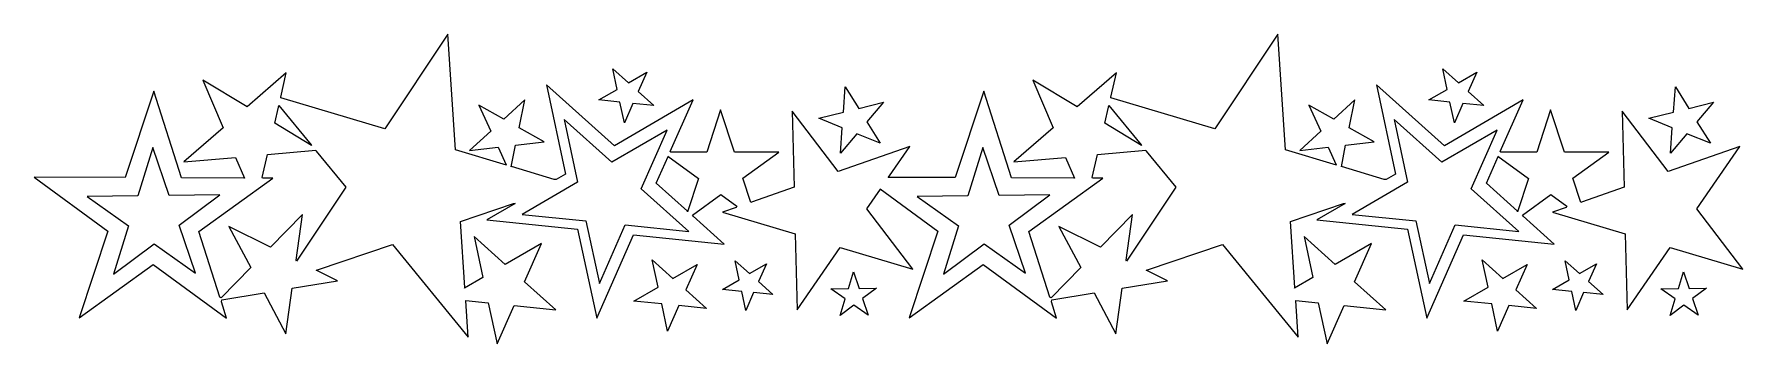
# Model space of a CAD drawing. Header units: centimetres. Extents: x -11.3 to 11.3, y -2 to 2.
import ezdxf

# ---------------------------------------------------------------- set-up
doc = ezdxf.new("R2010")
doc.units = ezdxf.units.CM
doc.header["$MEASUREMENT"] = 0
doc.layers.add('Camada 1', color=7, linetype='Continuous')

msp = doc.modelspace()

# ---------------------------------------------------------------- linework, layer by layer
at = {"layer": 'Camada 1'}
for points, knots in [([(-0.00259, 0.15355), (-0.00259, 0.15355), (0.88046, 0.14982), (0.88046, 0.14982), (0.88046, 0.14982), (0.88046, 0.14982), (1.25633, 1.2906), (1.25633, 1.2906), (1.25633, 1.2906), (1.25633, 1.2906), (1.62273, 0.14689), (1.62273, 0.14689), (1.62273, 0.14689), (1.62273, 0.14689), (2.44103, 0.14345), (2.44103, 0.14345), (2.44103, 0.14345), (2.44103, 0.14345), (2.44987, 0.14361), (2.44987, 0.14361), (2.44987, 0.14361), (2.44987, 0.14361), (2.33366, 0.41663), (2.33366, 0.41663), (2.33366, 0.41663), (2.33366, 0.41663), (1.65294, 0.35657), (1.65294, 0.35657), (1.65294, 0.35657), (1.65294, 0.35657), (2.1684, 0.8053), (2.1684, 0.8053), (2.1684, 0.8053), (2.1684, 0.8053), (1.90077, 1.43414), (1.90077, 1.43414), (1.90077, 1.43414), (1.90077, 1.43414), (2.48688, 1.08272), (2.48688, 1.08272), (2.48688, 1.08272), (2.48688, 1.08272), (3.00226, 1.53145), (3.00226, 1.53145), (3.00226, 1.53145), (3.00226, 1.53145), (2.92868, 1.21144), (2.92868, 1.21144), (2.92868, 1.21144), (2.92868, 1.21144), (2.93143, 1.20191), (2.93143, 1.20191), (2.93143, 1.20191), (2.93143, 1.20191), (4.29869, 0.7936), (4.29869, 0.7936), (4.29869, 0.7936), (4.29869, 0.7936), (5.12974, 2.03979), (5.12974, 2.03979), (5.12974, 2.03979), (5.12974, 2.03979), (5.23237, 0.51471), (5.23237, 0.51471), (5.23237, 0.51471), (5.23237, 0.51471), (5.90486, 0.31392), (5.90486, 0.31392), (5.90486, 0.31392), (5.90486, 0.31392), (5.89782, 0.32006), (5.89782, 0.32006), (5.89782, 0.32006), (5.89782, 0.32006), (5.7926, 0.54908), (5.7926, 0.54908), (5.7926, 0.54908), (5.7926, 0.54908), (5.41808, 0.50529), (5.41808, 0.50529), (5.41808, 0.50529), (5.41808, 0.50529), (5.69531, 0.76088), (5.69531, 0.76088), (5.69531, 0.76088), (5.69531, 0.76088), (5.53794, 1.10357), (5.53794, 1.10357), (5.53794, 1.10357), (5.53794, 1.10357), (5.86674, 0.91892), (5.86674, 0.91892), (5.86674, 0.91892), (5.86674, 0.91892), (6.144, 1.17451), (6.144, 1.17451), (6.144, 1.17451), (6.144, 1.17451), (6.06989, 0.80478), (6.06989, 0.80478), (6.06989, 0.80478), (6.06989, 0.80478), (6.39863, 0.62002), (6.39863, 0.62002), (6.39863, 0.62002), (6.39863, 0.62002), (6.02411, 0.57623), (6.02411, 0.57623), (6.02411, 0.57623), (6.02411, 0.57623), (5.96717, 0.29199), (5.96717, 0.29199), (5.96717, 0.29199), (5.96717, 0.29199), (5.96786, 0.29509), (5.96786, 0.29509), (5.96786, 0.29509), (5.96786, 0.29509), (6.53219, 0.12663), (6.53219, 0.12663), (6.53219, 0.12663), (6.53219, 0.12663), (6.55674, 0.12385), (6.55674, 0.12385), (6.55674, 0.12385), (6.55674, 0.12385), (6.68305, 0.19725), (6.68305, 0.19725), (6.68305, 0.19725), (6.68305, 0.19725), (6.42987, 1.37126), (6.42987, 1.37126), (6.42987, 1.37126), (6.42987, 1.37126), (7.32474, 0.57031), (7.32474, 0.57031), (7.32474, 0.57031), (7.32474, 0.57031), (8.36304, 1.17382), (8.36304, 1.17382), (8.36304, 1.17382), (8.36304, 1.17382), (8.06216, 0.49257), (8.06216, 0.49257), (8.06216, 0.49257), (8.06216, 0.49257), (8.06788, 0.48368), (8.06788, 0.48368), (8.06788, 0.48368), (8.06788, 0.48368), (8.54418, 0.48469), (8.54418, 0.48469), (8.54418, 0.48469), (8.54418, 0.48469), (8.72399, 1.04238), (8.72399, 1.04238), (8.72399, 1.04238), (8.72399, 1.04238), (8.90629, 0.48556), (8.90629, 0.48556), (8.90629, 0.48556), (8.90629, 0.48556), (9.49218, 0.48686), (9.49218, 0.48686), (9.49218, 0.48686), (9.49218, 0.48686), (9.01889, 0.14147), (9.01889, 0.14147), (9.01889, 0.14147), (9.01889, 0.14147), (9.12393, -0.17928), (9.12393, -0.17928), (9.12393, -0.17928), (9.12393, -0.17928), (9.1334, -0.17211), (9.1334, -0.17211), (9.1334, -0.17211), (9.1334, -0.17211), (9.69326, 0.02487), (9.69326, 0.02487), (9.69326, 0.02487), (9.69326, 0.02487), (9.66887, 1.02396), (9.66887, 1.02396), (9.66887, 1.02396), (9.66887, 1.02396), (10.2758, 0.2301), (10.2758, 0.2301), (10.2758, 0.2301), (10.2758, 0.2301), (11.21833, 0.56191), (11.21833, 0.56191), (11.21833, 0.56191), (11.21833, 0.56191), (10.65088, -0.26063), (10.65088, -0.26063), (10.65088, -0.26063), (10.65088, -0.26063), (11.25765, -1.05449), (11.25765, -1.05449), (11.25765, -1.05449), (11.25765, -1.05449), (10.3001, -0.76893), (10.3001, -0.76893), (10.3001, -0.76893), (10.3001, -0.76893), (9.73265, -1.59139), (9.73265, -1.59139), (9.73265, -1.59139), (9.73265, -1.59139), (9.70831, -0.59246), (9.70831, -0.59246), (9.70831, -0.59246), (9.70831, -0.59246), (8.75084, -0.30695), (8.75084, -0.30695), (8.75084, -0.30695), (8.75084, -0.30695), (8.9306, -0.24358), (8.9306, -0.24358), (8.9306, -0.24358), (8.9306, -0.24358), (8.93962, -0.22622), (8.93962, -0.22622), (8.93962, -0.22622), (8.93962, -0.22622), (8.72652, -0.0721), (8.72652, -0.0721), (8.72652, -0.0721), (8.72652, -0.0721), (8.35565, -0.34277), (8.35565, -0.34277), (8.35565, -0.34277), (8.35565, -0.34277), (8.3611, -0.35743), (8.3611, -0.35743), (8.3611, -0.35743), (8.3611, -0.35743), (8.77266, -0.72584), (8.77266, -0.72584), (8.77266, -0.72584), (8.77266, -0.72584), (7.57793, -0.60373), (7.57793, -0.60373), (7.57793, -0.60373), (7.57793, -0.60373), (7.09274, -1.70233), (7.09274, -1.70233), (7.09274, -1.70233), (7.09274, -1.70233), (6.83953, -0.5284), (6.83953, -0.5284), (6.83953, -0.5284), (6.83953, -0.5284), (5.64483, -0.40629), (5.64483, -0.40629), (5.64483, -0.40629), (5.64483, -0.40629), (6.01628, -0.19036), (6.01628, -0.19036), (6.01628, -0.19036), (6.01628, -0.19036), (5.99482, -0.19028), (5.99482, -0.19028), (5.99482, -0.19028), (5.99482, -0.19028), (5.29579, -0.42764), (5.29579, -0.42764), (5.29579, -0.42764), (5.29579, -0.42764), (5.35432, -1.29666), (5.35432, -1.29666), (5.35432, -1.29666), (5.35432, -1.29666), (5.35109, -1.30555), (5.35109, -1.30555), (5.35109, -1.30555), (5.35109, -1.30555), (5.59191, -1.16561), (5.59191, -1.16561), (5.59191, -1.16561), (5.59191, -1.16561), (5.47539, -0.6253), (5.47539, -0.6253), (5.47539, -0.6253), (5.47539, -0.6253), (5.88727, -0.99386), (5.88727, -0.99386), (5.88727, -0.99386), (5.88727, -0.99386), (6.36511, -0.71613), (6.36511, -0.71613), (6.36511, -0.71613), (6.36511, -0.71613), (6.14183, -1.2217), (6.14183, -1.2217), (6.14183, -1.2217), (6.14183, -1.2217), (6.55363, -1.59042), (6.55363, -1.59042), (6.55363, -1.59042), (6.55363, -1.59042), (6.00375, -1.53414), (6.00375, -1.53414), (6.00375, -1.53414), (6.00375, -1.53414), (5.78047, -2.03976), (5.78047, -2.03976), (5.78047, -2.03976), (5.78047, -2.03976), (5.66395, -1.49948), (5.66395, -1.49948), (5.66395, -1.49948), (5.66395, -1.49948), (5.36907, -1.46932), (5.36907, -1.46932), (5.36907, -1.46932), (5.36907, -1.46932), (5.36634, -1.47525), (5.36634, -1.47525), (5.36634, -1.47525), (5.36634, -1.47525), (5.39851, -1.95258), (5.39851, -1.95258), (5.39851, -1.95258), (5.39851, -1.95258), (4.40137, -0.73126), (4.40137, -0.73126), (4.40137, -0.73126), (4.40137, -0.73126), (3.41498, -1.06617), (3.41498, -1.06617), (3.41498, -1.06617), (3.41498, -1.06617), (3.39458, -1.06911), (3.39458, -1.06911), (3.39458, -1.06911), (3.39458, -1.06911), (3.67763, -1.21064), (3.67763, -1.21064), (3.67763, -1.21064), (3.67763, -1.21064), (3.07941, -1.3084), (3.07941, -1.3084), (3.07941, -1.3084), (3.07941, -1.3084), (2.99641, -1.90877), (2.99641, -1.90877), (2.99641, -1.90877), (2.99641, -1.90877), (2.70965, -1.36878), (2.70965, -1.36878), (2.70965, -1.36878), (2.70965, -1.36878), (2.15111, -1.46019), (2.15111, -1.46019), (2.15111, -1.46019), (2.15111, -1.46019), (2.14659, -1.48845), (2.14659, -1.48845), (2.14659, -1.48845), (2.14659, -1.48845), (2.21551, -1.70369), (2.21551, -1.70369), (2.21551, -1.70369), (2.21551, -1.70369), (1.24687, -0.99373), (1.24687, -0.99373), (1.24687, -0.99373), (1.24687, -0.99373), (0.27233, -1.69564), (0.27233, -1.69564), (0.27233, -1.69564), (0.27233, -1.69564), (0.64817, -0.55497), (0.64817, -0.55497), (0.64817, -0.55497), (0.64817, -0.55497), (-0.10972, 0.00038), (-0.10972, 0.00038), (-0.10972, 0.00038), (-0.10972, 0.00038), (-0.10737, -0.00126), (-0.10737, -0.00126), (-0.10737, -0.00126), (-0.10737, -0.00126), (-0.28631, -0.26066), (-0.28631, -0.26066), (-0.28631, -0.26066), (-0.28631, -0.26066), (0.32046, -1.05452), (0.32046, -1.05452), (0.32046, -1.05452), (0.32046, -1.05452), (-0.63709, -0.76896), (-0.63709, -0.76896), (-0.63709, -0.76896), (-0.63709, -0.76896), (-1.20454, -1.59142), (-1.20454, -1.59142), (-1.20454, -1.59142), (-1.20454, -1.59142), (-1.22888, -0.59249), (-1.22888, -0.59249), (-1.22888, -0.59249), (-1.22888, -0.59249), (-2.18635, -0.30698), (-2.18635, -0.30698), (-2.18635, -0.30698), (-2.18635, -0.30698), (-2.00662, -0.24361), (-2.00662, -0.24361), (-2.00662, -0.24361), (-2.00662, -0.24361), (-1.99762, -0.22625), (-1.99762, -0.22625), (-1.99762, -0.22625), (-1.99762, -0.22625), (-2.21069, -0.07213), (-2.21069, -0.07213), (-2.21069, -0.07213), (-2.21069, -0.07213), (-2.58156, -0.3428), (-2.58156, -0.3428), (-2.58156, -0.3428), (-2.58156, -0.3428), (-2.57611, -0.35746), (-2.57611, -0.35746), (-2.57611, -0.35746), (-2.57611, -0.35746), (-2.16452, -0.72587), (-2.16452, -0.72587), (-2.16452, -0.72587), (-2.16452, -0.72587), (-3.35927, -0.60376), (-3.35927, -0.60376), (-3.35927, -0.60376), (-3.35927, -0.60376), (-3.84446, -1.70236), (-3.84446, -1.70236), (-3.84446, -1.70236), (-3.84446, -1.70236), (-4.09767, -0.52843), (-4.09767, -0.52843), (-4.09767, -0.52843), (-4.09767, -0.52843), (-5.2924, -0.40632), (-5.2924, -0.40632), (-5.2924, -0.40632), (-5.2924, -0.40632), (-4.92095, -0.19039), (-4.92095, -0.19039), (-4.92095, -0.19039), (-4.92095, -0.19039), (-4.94238, -0.19031), (-4.94238, -0.19031), (-4.94238, -0.19031), (-4.94238, -0.19031), (-5.64138, -0.42767), (-5.64138, -0.42767), (-5.64138, -0.42767), (-5.64138, -0.42767), (-5.58288, -1.29669), (-5.58288, -1.29669), (-5.58288, -1.29669), (-5.58288, -1.29669), (-5.58611, -1.30558), (-5.58611, -1.30558), (-5.58611, -1.30558), (-5.58611, -1.30558), (-5.34529, -1.16564), (-5.34529, -1.16564), (-5.34529, -1.16564), (-5.34529, -1.16564), (-5.46181, -0.62533), (-5.46181, -0.62533), (-5.46181, -0.62533), (-5.46181, -0.62533), (-5.04993, -0.99389), (-5.04993, -0.99389), (-5.04993, -0.99389), (-5.04993, -0.99389), (-4.57207, -0.71616), (-4.57207, -0.71616), (-4.57207, -0.71616), (-4.57207, -0.71616), (-4.79538, -1.22173), (-4.79538, -1.22173), (-4.79538, -1.22173), (-4.79538, -1.22173), (-4.38358, -1.59045), (-4.38358, -1.59045), (-4.38358, -1.59045), (-4.38358, -1.59045), (-4.93346, -1.53417), (-4.93346, -1.53417), (-4.93346, -1.53417), (-4.93346, -1.53417), (-5.15674, -2.03979), (-5.15674, -2.03979), (-5.15674, -2.03979), (-5.15674, -2.03979), (-5.27326, -1.49951), (-5.27326, -1.49951), (-5.27326, -1.49951), (-5.27326, -1.49951), (-5.56811, -1.46935), (-5.56811, -1.46935), (-5.56811, -1.46935), (-5.56811, -1.46935), (-5.57084, -1.47528), (-5.57084, -1.47528), (-5.57084, -1.47528), (-5.57084, -1.47528), (-5.53872, -1.95261), (-5.53872, -1.95261), (-5.53872, -1.95261), (-5.53872, -1.95261), (-6.53583, -0.73129), (-6.53583, -0.73129), (-6.53583, -0.73129), (-6.53583, -0.73129), (-7.52222, -1.0662), (-7.52222, -1.0662), (-7.52222, -1.0662), (-7.52222, -1.0662), (-7.54259, -1.06914), (-7.54259, -1.06914), (-7.54259, -1.06914), (-7.54259, -1.06914), (-7.25954, -1.21067), (-7.25954, -1.21067), (-7.25954, -1.21067), (-7.25954, -1.21067), (-7.85779, -1.30843), (-7.85779, -1.30843), (-7.85779, -1.30843), (-7.85779, -1.30843), (-7.94076, -1.9088), (-7.94076, -1.9088), (-7.94076, -1.9088), (-7.94076, -1.9088), (-8.22749, -1.36881), (-8.22749, -1.36881), (-8.22749, -1.36881), (-8.22749, -1.36881), (-8.78603, -1.46022), (-8.78603, -1.46022), (-8.78603, -1.46022), (-8.78603, -1.46022), (-8.79058, -1.48848), (-8.79058, -1.48848), (-8.79058, -1.48848), (-8.79058, -1.48848), (-8.7216, -1.70372), (-8.7216, -1.70372), (-8.7216, -1.70372), (-8.7216, -1.70372), (-9.69027, -0.99376), (-9.69027, -0.99376), (-9.69027, -0.99376), (-9.69027, -0.99376), (-10.66478, -1.69567), (-10.66478, -1.69567), (-10.66478, -1.69567), (-10.66478, -1.69567), (-10.28897, -0.555), (-10.28897, -0.555), (-10.28897, -0.555), (-10.28897, -0.555), (-11.25762, 0.1549), (-11.25762, 0.1549), (-11.25762, 0.1549), (-11.25762, 0.1549), (-10.0567, 0.14982), (-10.0567, 0.14982), (-10.0567, 0.14982), (-10.0567, 0.14982), (-9.68081, 1.2906), (-9.68081, 1.2906), (-9.68081, 1.2906), (-9.68081, 1.2906), (-9.31441, 0.14689), (-9.31441, 0.14689), (-9.31441, 0.14689), (-9.31441, 0.14689), (-8.49613, 0.14345), (-8.49613, 0.14345), (-8.49613, 0.14345), (-8.49613, 0.14345), (-8.48729, 0.14361), (-8.48729, 0.14361), (-8.48729, 0.14361), (-8.48729, 0.14361), (-8.60347, 0.41663), (-8.60347, 0.41663), (-8.60347, 0.41663), (-8.60347, 0.41663), (-9.28419, 0.35657), (-9.28419, 0.35657), (-9.28419, 0.35657), (-9.28419, 0.35657), (-8.76876, 0.8053), (-8.76876, 0.8053), (-8.76876, 0.8053), (-8.76876, 0.8053), (-9.03639, 1.43411), (-9.03639, 1.43411), (-9.03639, 1.43411), (-9.03639, 1.43411), (-8.45026, 1.08269), (-8.45026, 1.08269), (-8.45026, 1.08269), (-8.45026, 1.08269), (-7.93488, 1.53142), (-7.93488, 1.53142), (-7.93488, 1.53142), (-7.93488, 1.53142), (-8.00846, 1.21141), (-8.00846, 1.21141), (-8.00846, 1.21141), (-8.00846, 1.21141), (-8.00571, 1.20188), (-8.00571, 1.20188), (-8.00571, 1.20188), (-8.00571, 1.20188), (-6.63845, 0.7936), (-6.63845, 0.7936), (-6.63845, 0.7936), (-6.63845, 0.7936), (-5.80739, 2.03979), (-5.80739, 2.03979), (-5.80739, 2.03979), (-5.80739, 2.03979), (-5.70478, 0.51471), (-5.70478, 0.51471), (-5.70478, 0.51471), (-5.70478, 0.51471), (-5.03229, 0.31392), (-5.03229, 0.31392), (-5.03229, 0.31392), (-5.03229, 0.31392), (-5.0393, 0.32006), (-5.0393, 0.32006), (-5.0393, 0.32006), (-5.0393, 0.32006), (-5.14455, 0.54908), (-5.14455, 0.54908), (-5.14455, 0.54908), (-5.14455, 0.54908), (-5.51907, 0.50529), (-5.51907, 0.50529), (-5.51907, 0.50529), (-5.51907, 0.50529), (-5.24181, 0.76088), (-5.24181, 0.76088), (-5.24181, 0.76088), (-5.24181, 0.76088), (-5.39921, 1.10357), (-5.39921, 1.10357), (-5.39921, 1.10357), (-5.39921, 1.10357), (-5.07041, 0.91892), (-5.07041, 0.91892), (-5.07041, 0.91892), (-5.07041, 0.91892), (-4.79313, 1.17451), (-4.79313, 1.17451), (-4.79313, 1.17451), (-4.79313, 1.17451), (-4.86724, 0.80478), (-4.86724, 0.80478), (-4.86724, 0.80478), (-4.86724, 0.80478), (-4.5385, 0.62002), (-4.5385, 0.62002), (-4.5385, 0.62002), (-4.5385, 0.62002), (-4.91304, 0.57623), (-4.91304, 0.57623), (-4.91304, 0.57623), (-4.91304, 0.57623), (-4.97, 0.29199), (-4.97, 0.29199), (-4.97, 0.29199), (-4.97, 0.29199), (-4.96931, 0.29509), (-4.96931, 0.29509), (-4.96931, 0.29509), (-4.96931, 0.29509), (-4.40495, 0.12663), (-4.40495, 0.12663), (-4.40495, 0.12663), (-4.40495, 0.12663), (-4.3804, 0.12385), (-4.3804, 0.12385), (-4.3804, 0.12385), (-4.3804, 0.12385), (-4.25409, 0.19725), (-4.25409, 0.19725), (-4.25409, 0.19725), (-4.25409, 0.19725), (-4.50724, 1.37126), (-4.50724, 1.37126), (-4.50724, 1.37126), (-4.50724, 1.37126), (-3.61237, 0.57031), (-3.61237, 0.57031), (-3.61237, 0.57031), (-3.61237, 0.57031), (-2.57409, 1.17382), (-2.57409, 1.17382), (-2.57409, 1.17382), (-2.57409, 1.17382), (-2.875, 0.49257), (-2.875, 0.49257), (-2.875, 0.49257), (-2.875, 0.49257), (-2.86926, 0.48368), (-2.86926, 0.48368), (-2.86926, 0.48368), (-2.86926, 0.48368), (-2.39298, 0.48469), (-2.39298, 0.48469), (-2.39298, 0.48469), (-2.39298, 0.48469), (-2.2132, 1.04238), (-2.2132, 1.04238), (-2.2132, 1.04238), (-2.2132, 1.04238), (-2.0309, 0.48556), (-2.0309, 0.48556), (-2.0309, 0.48556), (-2.0309, 0.48556), (-1.44501, 0.48686), (-1.44501, 0.48686), (-1.44501, 0.48686), (-1.44501, 0.48686), (-1.91824, 0.14147), (-1.91824, 0.14147), (-1.91824, 0.14147), (-1.91824, 0.14147), (-1.81325, -0.17928), (-1.81325, -0.17928), (-1.81325, -0.17928), (-1.81325, -0.17928), (-1.80375, -0.17211), (-1.80375, -0.17211), (-1.80375, -0.17211), (-1.80375, -0.17211), (-1.24389, 0.02487), (-1.24389, 0.02487), (-1.24389, 0.02487), (-1.24389, 0.02487), (-1.26828, 1.02396), (-1.26828, 1.02396), (-1.26828, 1.02396), (-1.26828, 1.02396), (-0.66135, 0.2301), (-0.66135, 0.2301), (-0.66135, 0.2301), (-0.66135, 0.2301), (0.28118, 0.56191), (0.28118, 0.56191), (0.28118, 0.56191), (0.28118, 0.56191), (0.01318, 0.17337), (0.01318, 0.17337), (0.01318, 0.17337), (0.01318, 0.17337), (-0.00259, 0.15355), (-0.00259, 0.15355)], [0, 0, 0, 0, 0.00515464, 0.00515464, 0.00515464, 0.00515464, 0.01030928, 0.01030928, 0.01030928, 0.01030928, 0.01546392, 0.01546392, 0.01546392, 0.01546392, 0.02061856, 0.02061856, 0.02061856, 0.02061856, 0.0257732, 0.0257732, 0.0257732, 0.0257732, 0.03092784, 0.03092784, 0.03092784, 0.03092784, 0.03608247, 0.03608247, 0.03608247, 0.03608247, 0.04123711, 0.04123711, 0.04123711, 0.04123711, 0.04639175, 0.04639175, 0.04639175, 0.04639175, 0.05154639, 0.05154639, 0.05154639, 0.05154639, 0.05670103, 0.05670103, 0.05670103, 0.05670103, 0.06185567, 0.06185567, 0.06185567, 0.06185567, 0.06701031, 0.06701031, 0.06701031, 0.06701031, 0.07216495, 0.07216495, 0.07216495, 0.07216495, 0.07731959, 0.07731959, 0.07731959, 0.07731959, 0.08247423, 0.08247423, 0.08247423, 0.08247423, 0.08762887, 0.08762887, 0.08762887, 0.08762887, 0.09278351, 0.09278351, 0.09278351, 0.09278351, 0.09793814, 0.09793814, 0.09793814, 0.09793814, 0.10309278, 0.10309278, 0.10309278, 0.10309278, 0.10824742, 0.10824742, 0.10824742, 0.10824742, 0.11340206, 0.11340206, 0.11340206, 0.11340206, 0.1185567, 0.1185567, 0.1185567, 0.1185567, 0.12371134, 0.12371134, 0.12371134, 0.12371134, 0.12886598, 0.12886598, 0.12886598, 0.12886598, 0.13402062, 0.13402062, 0.13402062, 0.13402062, 0.13917526, 0.13917526, 0.13917526, 0.13917526, 0.1443299, 0.1443299, 0.1443299, 0.1443299, 0.14948454, 0.14948454, 0.14948454, 0.14948454, 0.15463918, 0.15463918, 0.15463918, 0.15463918, 0.15979381, 0.15979381, 0.15979381, 0.15979381, 0.16494845, 0.16494845, 0.16494845, 0.16494845, 0.17010309, 0.17010309, 0.17010309, 0.17010309, 0.17525773, 0.17525773, 0.17525773, 0.17525773, 0.18041237, 0.18041237, 0.18041237, 0.18041237, 0.18556701, 0.18556701, 0.18556701, 0.18556701, 0.19072165, 0.19072165, 0.19072165, 0.19072165, 0.19587629, 0.19587629, 0.19587629, 0.19587629, 0.20103093, 0.20103093, 0.20103093, 0.20103093, 0.20618557, 0.20618557, 0.20618557, 0.20618557, 0.21134021, 0.21134021, 0.21134021, 0.21134021, 0.21649485, 0.21649485, 0.21649485, 0.21649485, 0.22164948, 0.22164948, 0.22164948, 0.22164948, 0.22680412, 0.22680412, 0.22680412, 0.22680412, 0.23195876, 0.23195876, 0.23195876, 0.23195876, 0.2371134, 0.2371134, 0.2371134, 0.2371134, 0.24226804, 0.24226804, 0.24226804, 0.24226804, 0.24742268, 0.24742268, 0.24742268, 0.24742268, 0.25257732, 0.25257732, 0.25257732, 0.25257732, 0.25773196, 0.25773196, 0.25773196, 0.25773196, 0.2628866, 0.2628866, 0.2628866, 0.2628866, 0.26804124, 0.26804124, 0.26804124, 0.26804124, 0.27319588, 0.27319588, 0.27319588, 0.27319588, 0.27835052, 0.27835052, 0.27835052, 0.27835052, 0.28350515, 0.28350515, 0.28350515, 0.28350515, 0.28865979, 0.28865979, 0.28865979, 0.28865979, 0.29381443, 0.29381443, 0.29381443, 0.29381443, 0.29896907, 0.29896907, 0.29896907, 0.29896907, 0.30412371, 0.30412371, 0.30412371, 0.30412371, 0.30927835, 0.30927835, 0.30927835, 0.30927835, 0.31443299, 0.31443299, 0.31443299, 0.31443299, 0.31958763, 0.31958763, 0.31958763, 0.31958763, 0.32474227, 0.32474227, 0.32474227, 0.32474227, 0.32989691, 0.32989691, 0.32989691, 0.32989691, 0.33505155, 0.33505155, 0.33505155, 0.33505155, 0.34020619, 0.34020619, 0.34020619, 0.34020619, 0.34536082, 0.34536082, 0.34536082, 0.34536082, 0.35051546, 0.35051546, 0.35051546, 0.35051546, 0.3556701, 0.3556701, 0.3556701, 0.3556701, 0.36082474, 0.36082474, 0.36082474, 0.36082474, 0.36597938, 0.36597938, 0.36597938, 0.36597938, 0.37113402, 0.37113402, 0.37113402, 0.37113402, 0.37628866, 0.37628866, 0.37628866, 0.37628866, 0.3814433, 0.3814433, 0.3814433, 0.3814433, 0.38659794, 0.38659794, 0.38659794, 0.38659794, 0.39175258, 0.39175258, 0.39175258, 0.39175258, 0.39690722, 0.39690722, 0.39690722, 0.39690722, 0.40206186, 0.40206186, 0.40206186, 0.40206186, 0.40721649, 0.40721649, 0.40721649, 0.40721649, 0.41237113, 0.41237113, 0.41237113, 0.41237113, 0.41752577, 0.41752577, 0.41752577, 0.41752577, 0.42268041, 0.42268041, 0.42268041, 0.42268041, 0.42783505, 0.42783505, 0.42783505, 0.42783505, 0.43298969, 0.43298969, 0.43298969, 0.43298969, 0.43814433, 0.43814433, 0.43814433, 0.43814433, 0.44329897, 0.44329897, 0.44329897, 0.44329897, 0.44845361, 0.44845361, 0.44845361, 0.44845361, 0.45360825, 0.45360825, 0.45360825, 0.45360825, 0.45876289, 0.45876289, 0.45876289, 0.45876289, 0.46391753, 0.46391753, 0.46391753, 0.46391753, 0.46907216, 0.46907216, 0.46907216, 0.46907216, 0.4742268, 0.4742268, 0.4742268, 0.4742268, 0.47938144, 0.47938144, 0.47938144, 0.47938144, 0.48453608, 0.48453608, 0.48453608, 0.48453608, 0.48969072, 0.48969072, 0.48969072, 0.48969072, 0.49484536, 0.49484536, 0.49484536, 0.49484536, 0.5, 0.5, 0.5, 0.5, 0.50515464, 0.50515464, 0.50515464, 0.50515464, 0.51030928, 0.51030928, 0.51030928, 0.51030928, 0.51546392, 0.51546392, 0.51546392, 0.51546392, 0.52061856, 0.52061856, 0.52061856, 0.52061856, 0.5257732, 0.5257732, 0.5257732, 0.5257732, 0.53092784, 0.53092784, 0.53092784, 0.53092784, 0.53608247, 0.53608247, 0.53608247, 0.53608247, 0.54123711, 0.54123711, 0.54123711, 0.54123711, 0.54639175, 0.54639175, 0.54639175, 0.54639175, 0.55154639, 0.55154639, 0.55154639, 0.55154639, 0.55670103, 0.55670103, 0.55670103, 0.55670103, 0.56185567, 0.56185567, 0.56185567, 0.56185567, 0.56701031, 0.56701031, 0.56701031, 0.56701031, 0.57216495, 0.57216495, 0.57216495, 0.57216495, 0.57731959, 0.57731959, 0.57731959, 0.57731959, 0.58247423, 0.58247423, 0.58247423, 0.58247423, 0.58762887, 0.58762887, 0.58762887, 0.58762887, 0.59278351, 0.59278351, 0.59278351, 0.59278351, 0.59793814, 0.59793814, 0.59793814, 0.59793814, 0.60309278, 0.60309278, 0.60309278, 0.60309278, 0.60824742, 0.60824742, 0.60824742, 0.60824742, 0.61340206, 0.61340206, 0.61340206, 0.61340206, 0.6185567, 0.6185567, 0.6185567, 0.6185567, 0.62371134, 0.62371134, 0.62371134, 0.62371134, 0.62886598, 0.62886598, 0.62886598, 0.62886598, 0.63402062, 0.63402062, 0.63402062, 0.63402062, 0.63917526, 0.63917526, 0.63917526, 0.63917526, 0.6443299, 0.6443299, 0.6443299, 0.6443299, 0.64948454, 0.64948454, 0.64948454, 0.64948454, 0.65463918, 0.65463918, 0.65463918, 0.65463918, 0.65979381, 0.65979381, 0.65979381, 0.65979381, 0.66494845, 0.66494845, 0.66494845, 0.66494845, 0.67010309, 0.67010309, 0.67010309, 0.67010309, 0.67525773, 0.67525773, 0.67525773, 0.67525773, 0.68041237, 0.68041237, 0.68041237, 0.68041237, 0.68556701, 0.68556701, 0.68556701, 0.68556701, 0.69072165, 0.69072165, 0.69072165, 0.69072165, 0.69587629, 0.69587629, 0.69587629, 0.69587629, 0.70103093, 0.70103093, 0.70103093, 0.70103093, 0.70618557, 0.70618557, 0.70618557, 0.70618557, 0.71134021, 0.71134021, 0.71134021, 0.71134021, 0.71649485, 0.71649485, 0.71649485, 0.71649485, 0.72164948, 0.72164948, 0.72164948, 0.72164948, 0.72680412, 0.72680412, 0.72680412, 0.72680412, 0.73195876, 0.73195876, 0.73195876, 0.73195876, 0.7371134, 0.7371134, 0.7371134, 0.7371134, 0.74226804, 0.74226804, 0.74226804, 0.74226804, 0.74742268, 0.74742268, 0.74742268, 0.74742268, 0.75257732, 0.75257732, 0.75257732, 0.75257732, 0.75773196, 0.75773196, 0.75773196, 0.75773196, 0.7628866, 0.7628866, 0.7628866, 0.7628866, 0.76804124, 0.76804124, 0.76804124, 0.76804124, 0.77319588, 0.77319588, 0.77319588, 0.77319588, 0.77835052, 0.77835052, 0.77835052, 0.77835052, 0.78350515, 0.78350515, 0.78350515, 0.78350515, 0.78865979, 0.78865979, 0.78865979, 0.78865979, 0.79381443, 0.79381443, 0.79381443, 0.79381443, 0.79896907, 0.79896907, 0.79896907, 0.79896907, 0.80412371, 0.80412371, 0.80412371, 0.80412371, 0.80927835, 0.80927835, 0.80927835, 0.80927835, 0.81443299, 0.81443299, 0.81443299, 0.81443299, 0.81958763, 0.81958763, 0.81958763, 0.81958763, 0.82474227, 0.82474227, 0.82474227, 0.82474227, 0.82989691, 0.82989691, 0.82989691, 0.82989691, 0.83505155, 0.83505155, 0.83505155, 0.83505155, 0.84020619, 0.84020619, 0.84020619, 0.84020619, 0.84536082, 0.84536082, 0.84536082, 0.84536082, 0.85051546, 0.85051546, 0.85051546, 0.85051546, 0.8556701, 0.8556701, 0.8556701, 0.8556701, 0.86082474, 0.86082474, 0.86082474, 0.86082474, 0.86597938, 0.86597938, 0.86597938, 0.86597938, 0.87113402, 0.87113402, 0.87113402, 0.87113402, 0.87628866, 0.87628866, 0.87628866, 0.87628866, 0.8814433, 0.8814433, 0.8814433, 0.8814433, 0.88659794, 0.88659794, 0.88659794, 0.88659794, 0.89175258, 0.89175258, 0.89175258, 0.89175258, 0.89690722, 0.89690722, 0.89690722, 0.89690722, 0.90206186, 0.90206186, 0.90206186, 0.90206186, 0.90721649, 0.90721649, 0.90721649, 0.90721649, 0.91237113, 0.91237113, 0.91237113, 0.91237113, 0.91752577, 0.91752577, 0.91752577, 0.91752577, 0.92268041, 0.92268041, 0.92268041, 0.92268041, 0.92783505, 0.92783505, 0.92783505, 0.92783505, 0.93298969, 0.93298969, 0.93298969, 0.93298969, 0.93814433, 0.93814433, 0.93814433, 0.93814433, 0.94329897, 0.94329897, 0.94329897, 0.94329897, 0.94845361, 0.94845361, 0.94845361, 0.94845361, 0.95360825, 0.95360825, 0.95360825, 0.95360825, 0.95876289, 0.95876289, 0.95876289, 0.95876289, 0.96391753, 0.96391753, 0.96391753, 0.96391753, 0.96907216, 0.96907216, 0.96907216, 0.96907216, 0.9742268, 0.9742268, 0.9742268, 0.9742268, 0.97938144, 0.97938144, 0.97938144, 0.97938144, 0.98453608, 0.98453608, 0.98453608, 0.98453608, 0.98969072, 0.98969072, 0.98969072, 0.98969072, 1, 1, 1, 1]), ([(-3.5746, 1.31272), (-3.5746, 1.31272), (-3.81503, 1.17294), (-3.81503, 1.17294), (-3.81503, 1.17294), (-3.81503, 1.17294), (-3.53838, 1.14471), (-3.53838, 1.14471), (-3.53838, 1.14471), (-3.53838, 1.14471), (-3.47975, 0.87277), (-3.47975, 0.87277), (-3.47975, 0.87277), (-3.47975, 0.87277), (-3.36738, 1.12727), (-3.36738, 1.12727), (-3.36738, 1.12727), (-3.36738, 1.12727), (-3.09068, 1.09893), (-3.09068, 1.09893), (-3.09068, 1.09893), (-3.09068, 1.09893), (-3.2979, 1.28446), (-3.2979, 1.28446), (-3.2979, 1.28446), (-3.2979, 1.28446), (-3.18556, 1.53886), (-3.18556, 1.53886), (-3.18556, 1.53886), (-3.18556, 1.53886), (-3.42596, 1.39905), (-3.42596, 1.39905), (-3.42596, 1.39905), (-3.42596, 1.39905), (-3.63321, 1.58458), (-3.63321, 1.58458), (-3.63321, 1.58458), (-3.63321, 1.58458), (-3.5746, 1.31272), (-3.5746, 1.31272)], [0, 0, 0, 0, 0.09090909, 0.09090909, 0.09090909, 0.09090909, 0.18181818, 0.18181818, 0.18181818, 0.18181818, 0.27272727, 0.27272727, 0.27272727, 0.27272727, 0.36363636, 0.36363636, 0.36363636, 0.36363636, 0.45454545, 0.45454545, 0.45454545, 0.45454545, 0.54545455, 0.54545455, 0.54545455, 0.54545455, 0.63636364, 0.63636364, 0.63636364, 0.63636364, 0.72727273, 0.72727273, 0.72727273, 0.72727273, 0.81818182, 0.81818182, 0.81818182, 0.81818182, 1, 1, 1, 1]), ([(7.36253, 1.31272), (7.36253, 1.31272), (7.1221, 1.17294), (7.1221, 1.17294), (7.1221, 1.17294), (7.1221, 1.17294), (7.39875, 1.14471), (7.39875, 1.14471), (7.39875, 1.14471), (7.39875, 1.14471), (7.45741, 0.87277), (7.45741, 0.87277), (7.45741, 0.87277), (7.45741, 0.87277), (7.56975, 1.12727), (7.56975, 1.12727), (7.56975, 1.12727), (7.56975, 1.12727), (7.84645, 1.09893), (7.84645, 1.09893), (7.84645, 1.09893), (7.84645, 1.09893), (7.63923, 1.28446), (7.63923, 1.28446), (7.63923, 1.28446), (7.63923, 1.28446), (7.75157, 1.53886), (7.75157, 1.53886), (7.75157, 1.53886), (7.75157, 1.53886), (7.51117, 1.39908), (7.51117, 1.39908), (7.51117, 1.39908), (7.51117, 1.39908), (7.30387, 1.58461), (7.30387, 1.58461), (7.30387, 1.58461), (7.30387, 1.58461), (7.36253, 1.31272), (7.36253, 1.31272)], [0, 0, 0, 0, 0.09090909, 0.09090909, 0.09090909, 0.09090909, 0.18181818, 0.18181818, 0.18181818, 0.18181818, 0.27272727, 0.27272727, 0.27272727, 0.27272727, 0.36363636, 0.36363636, 0.36363636, 0.36363636, 0.45454545, 0.45454545, 0.45454545, 0.45454545, 0.54545455, 0.54545455, 0.54545455, 0.54545455, 0.63636364, 0.63636364, 0.63636364, 0.63636364, 0.72727273, 0.72727273, 0.72727273, 0.72727273, 0.81818182, 0.81818182, 0.81818182, 0.81818182, 1, 1, 1, 1]), ([(-0.59351, 1.01334), (-0.59351, 1.01334), (-0.9186, 0.93373), (-0.9186, 0.93373), (-0.9186, 0.93373), (-0.9186, 0.93373), (-0.60883, 0.8071), (-0.60883, 0.8071), (-0.60883, 0.8071), (-0.60883, 0.8071), (-0.63357, 0.47338), (-0.63357, 0.47338), (-0.63357, 0.47338), (-0.63357, 0.47338), (-0.41741, 0.72881), (-0.41741, 0.72881), (-0.41741, 0.72881), (-0.41741, 0.72881), (-0.10764, 0.6021), (-0.10764, 0.6021), (-0.10764, 0.6021), (-0.10764, 0.6021), (-0.2838, 0.88669), (-0.2838, 0.88669), (-0.2838, 0.88669), (-0.2838, 0.88669), (-0.06756, 1.1422), (-0.06756, 1.1422), (-0.06756, 1.1422), (-0.06756, 1.1422), (-0.39265, 1.06264), (-0.39265, 1.06264), (-0.39265, 1.06264), (-0.39265, 1.06264), (-0.56881, 1.3472), (-0.56881, 1.3472), (-0.56881, 1.3472), (-0.56881, 1.3472), (-0.59351, 1.01334), (-0.59351, 1.01334)], [0, 0, 0, 0, 0.09090909, 0.09090909, 0.09090909, 0.09090909, 0.18181818, 0.18181818, 0.18181818, 0.18181818, 0.27272727, 0.27272727, 0.27272727, 0.27272727, 0.36363636, 0.36363636, 0.36363636, 0.36363636, 0.45454545, 0.45454545, 0.45454545, 0.45454545, 0.54545455, 0.54545455, 0.54545455, 0.54545455, 0.63636364, 0.63636364, 0.63636364, 0.63636364, 0.72727273, 0.72727273, 0.72727273, 0.72727273, 0.81818182, 0.81818182, 0.81818182, 0.81818182, 1, 1, 1, 1]), ([(10.34359, 1.01334), (10.34359, 1.01334), (10.01852, 0.93373), (10.01852, 0.93373), (10.01852, 0.93373), (10.01852, 0.93373), (10.32829, 0.8071), (10.32829, 0.8071), (10.32829, 0.8071), (10.32829, 0.8071), (10.30355, 0.47338), (10.30355, 0.47338), (10.30355, 0.47338), (10.30355, 0.47338), (10.51974, 0.72881), (10.51974, 0.72881), (10.51974, 0.72881), (10.51974, 0.72881), (10.82949, 0.6021), (10.82949, 0.6021), (10.82949, 0.6021), (10.82949, 0.6021), (10.65338, 0.88669), (10.65338, 0.88669), (10.65338, 0.88669), (10.65338, 0.88669), (10.8696, 1.1422), (10.8696, 1.1422), (10.8696, 1.1422), (10.8696, 1.1422), (10.54453, 1.06264), (10.54453, 1.06264), (10.54453, 1.06264), (10.54453, 1.06264), (10.36834, 1.3472), (10.36834, 1.3472), (10.36834, 1.3472), (10.36834, 1.3472), (10.34359, 1.01334), (10.34359, 1.01334)], [0, 0, 0, 0, 0.09090909, 0.09090909, 0.09090909, 0.09090909, 0.18181818, 0.18181818, 0.18181818, 0.18181818, 0.27272727, 0.27272727, 0.27272727, 0.27272727, 0.36363636, 0.36363636, 0.36363636, 0.36363636, 0.45454545, 0.45454545, 0.45454545, 0.45454545, 0.54545455, 0.54545455, 0.54545455, 0.54545455, 0.63636364, 0.63636364, 0.63636364, 0.63636364, 0.72727273, 0.72727273, 0.72727273, 0.72727273, 0.81818182, 0.81818182, 0.81818182, 0.81818182, 1, 1, 1, 1]), ([(-7.60791, 0.58183), (-7.60791, 0.58183), (-8.03286, 1.10227), (-8.03286, 1.10227), (-8.03286, 1.10227), (-8.03286, 1.10227), (-8.03892, 1.07904), (-8.03892, 1.07904), (-8.03892, 1.07904), (-8.03892, 1.07904), (-8.08805, 0.86547), (-8.08805, 0.86547), (-8.08805, 0.86547), (-8.08805, 0.86547), (-7.60209, 0.57403), (-7.60209, 0.57403), (-7.60209, 0.57403), (-7.60209, 0.57403), (-7.60791, 0.58183), (-7.60791, 0.58183)], [0, 0, 0, 0, 0.16666667, 0.16666667, 0.16666667, 0.16666667, 0.33333333, 0.33333333, 0.33333333, 0.33333333, 0.5, 0.5, 0.5, 0.5, 0.66666667, 0.66666667, 0.66666667, 0.66666667, 1, 1, 1, 1]), ([(3.32925, 0.58183), (3.32925, 0.58183), (2.90428, 1.10227), (2.90428, 1.10227), (2.90428, 1.10227), (2.90428, 1.10227), (2.89822, 1.07904), (2.89822, 1.07904), (2.89822, 1.07904), (2.89822, 1.07904), (2.84909, 0.86547), (2.84909, 0.86547), (2.84909, 0.86547), (2.84909, 0.86547), (3.33502, 0.57403), (3.33502, 0.57403), (3.33502, 0.57403), (3.33502, 0.57403), (3.32925, 0.58183), (3.32925, 0.58183)], [0, 0, 0, 0, 0.16666667, 0.16666667, 0.16666667, 0.16666667, 0.33333333, 0.33333333, 0.33333333, 0.33333333, 0.5, 0.5, 0.5, 0.5, 0.66666667, 0.66666667, 0.66666667, 0.66666667, 1, 1, 1, 1]), ([(-7.54772, 0.50989), (-7.54772, 0.50989), (-8.18272, 0.45388), (-8.18272, 0.45388), (-8.18272, 0.45388), (-8.18272, 0.45388), (-8.25196, 0.1527), (-8.25196, 0.1527), (-8.25196, 0.1527), (-8.25196, 0.1527), (-8.24709, 0.14235), (-8.24709, 0.14235), (-8.24709, 0.14235), (-8.24709, 0.14235), (-8.1135, 0.14187), (-8.1135, 0.14187), (-8.1135, 0.14187), (-8.1135, 0.14187), (-9.08804, -0.56003), (-9.08804, -0.56003), (-9.08804, -0.56003), (-9.08804, -0.56003), (-8.81028, -1.42696), (-8.81028, -1.42696), (-8.81028, -1.42696), (-8.81028, -1.42696), (-8.79483, -1.43506), (-8.79483, -1.43506), (-8.79483, -1.43506), (-8.79483, -1.43506), (-8.40465, -1.0352), (-8.40465, -1.0352), (-8.40465, -1.0352), (-8.40465, -1.0352), (-8.69135, -0.49521), (-8.69135, -0.49521), (-8.69135, -0.49521), (-8.69135, -0.49521), (-8.14443, -0.76839), (-8.14443, -0.76839), (-8.14443, -0.76839), (-8.14443, -0.76839), (-7.72337, -0.33696), (-7.72337, -0.33696), (-7.72337, -0.33696), (-7.72337, -0.33696), (-7.80645, -0.93741), (-7.80645, -0.93741), (-7.80645, -0.93741), (-7.80645, -0.93741), (-7.80095, -0.94966), (-7.80095, -0.94966), (-7.80095, -0.94966), (-7.80095, -0.94966), (-7.15203, 0.02342), (-7.15203, 0.02342), (-7.15203, 0.02342), (-7.15203, 0.02342), (-7.54113, 0.49996), (-7.54113, 0.49996), (-7.54113, 0.49996), (-7.54113, 0.49996), (-7.54772, 0.50989), (-7.54772, 0.50989)], [0, 0, 0, 0, 0.05882353, 0.05882353, 0.05882353, 0.05882353, 0.11764706, 0.11764706, 0.11764706, 0.11764706, 0.17647059, 0.17647059, 0.17647059, 0.17647059, 0.23529412, 0.23529412, 0.23529412, 0.23529412, 0.29411765, 0.29411765, 0.29411765, 0.29411765, 0.35294118, 0.35294118, 0.35294118, 0.35294118, 0.41176471, 0.41176471, 0.41176471, 0.41176471, 0.47058824, 0.47058824, 0.47058824, 0.47058824, 0.52941176, 0.52941176, 0.52941176, 0.52941176, 0.58823529, 0.58823529, 0.58823529, 0.58823529, 0.64705882, 0.64705882, 0.64705882, 0.64705882, 0.70588235, 0.70588235, 0.70588235, 0.70588235, 0.76470588, 0.76470588, 0.76470588, 0.76470588, 0.82352941, 0.82352941, 0.82352941, 0.82352941, 0.88235294, 0.88235294, 0.88235294, 0.88235294, 1, 1, 1, 1]), ([(3.38942, 0.50989), (3.38942, 0.50989), (2.75442, 0.45388), (2.75442, 0.45388), (2.75442, 0.45388), (2.75442, 0.45388), (2.68518, 0.1527), (2.68518, 0.1527), (2.68518, 0.1527), (2.68518, 0.1527), (2.69005, 0.14235), (2.69005, 0.14235), (2.69005, 0.14235), (2.69005, 0.14235), (2.82366, 0.14187), (2.82366, 0.14187), (2.82366, 0.14187), (2.82366, 0.14187), (1.84909, -0.56004), (1.84909, -0.56004), (1.84909, -0.56004), (1.84909, -0.56004), (2.12682, -1.42697), (2.12682, -1.42697), (2.12682, -1.42697), (2.12682, -1.42697), (2.1423, -1.43507), (2.1423, -1.43507), (2.1423, -1.43507), (2.1423, -1.43507), (2.53248, -1.03521), (2.53248, -1.03521), (2.53248, -1.03521), (2.53248, -1.03521), (2.24578, -0.49522), (2.24578, -0.49522), (2.24578, -0.49522), (2.24578, -0.49522), (2.79273, -0.7684), (2.79273, -0.7684), (2.79273, -0.7684), (2.79273, -0.7684), (3.21376, -0.33697), (3.21376, -0.33697), (3.21376, -0.33697), (3.21376, -0.33697), (3.13068, -0.93742), (3.13068, -0.93742), (3.13068, -0.93742), (3.13068, -0.93742), (3.13616, -0.94967), (3.13616, -0.94967), (3.13616, -0.94967), (3.13616, -0.94967), (3.7851, 0.02341), (3.7851, 0.02341), (3.7851, 0.02341), (3.7851, 0.02341), (3.396, 0.49995), (3.396, 0.49995), (3.396, 0.49995), (3.396, 0.49995), (3.38942, 0.50989), (3.38942, 0.50989)], [0, 0, 0, 0, 0.05882353, 0.05882353, 0.05882353, 0.05882353, 0.11764706, 0.11764706, 0.11764706, 0.11764706, 0.17647059, 0.17647059, 0.17647059, 0.17647059, 0.23529412, 0.23529412, 0.23529412, 0.23529412, 0.29411765, 0.29411765, 0.29411765, 0.29411765, 0.35294118, 0.35294118, 0.35294118, 0.35294118, 0.41176471, 0.41176471, 0.41176471, 0.41176471, 0.47058824, 0.47058824, 0.47058824, 0.47058824, 0.52941176, 0.52941176, 0.52941176, 0.52941176, 0.58823529, 0.58823529, 0.58823529, 0.58823529, 0.64705882, 0.64705882, 0.64705882, 0.64705882, 0.70588235, 0.70588235, 0.70588235, 0.70588235, 0.76470588, 0.76470588, 0.76470588, 0.76470588, 0.82352941, 0.82352941, 0.82352941, 0.82352941, 0.88235294, 0.88235294, 0.88235294, 0.88235294, 1, 1, 1, 1]), ([(-2.64692, -0.30272), (-2.64692, -0.30272), (-2.50412, 0.14017), (-2.50412, 0.14017), (-2.50412, 0.14017), (-2.50412, 0.14017), (-2.90629, 0.43097), (-2.90629, 0.43097), (-2.90629, 0.43097), (-2.90629, 0.43097), (-2.90267, 0.42996), (-2.90267, 0.42996), (-2.90267, 0.42996), (-2.90267, 0.42996), (-3.05936, 0.07518), (-3.05936, 0.07518), (-3.05936, 0.07518), (-3.05936, 0.07518), (-2.64732, -0.2937), (-2.64732, -0.2937), (-2.64732, -0.2937), (-2.64732, -0.2937), (-2.64692, -0.30272), (-2.64692, -0.30272)], [0, 0, 0, 0, 0.14285714, 0.14285714, 0.14285714, 0.14285714, 0.28571429, 0.28571429, 0.28571429, 0.28571429, 0.42857143, 0.42857143, 0.42857143, 0.42857143, 0.57142857, 0.57142857, 0.57142857, 0.57142857, 0.71428571, 0.71428571, 0.71428571, 0.71428571, 1, 1, 1, 1]), ([(8.29022, -0.30272), (8.29022, -0.30272), (8.43299, 0.14017), (8.43299, 0.14017), (8.43299, 0.14017), (8.43299, 0.14017), (8.03088, 0.43097), (8.03088, 0.43097), (8.03088, 0.43097), (8.03088, 0.43097), (8.0345, 0.42996), (8.0345, 0.42996), (8.0345, 0.42996), (8.0345, 0.42996), (7.87779, 0.07518), (7.87779, 0.07518), (7.87779, 0.07518), (7.87779, 0.07518), (8.28985, -0.2937), (8.28985, -0.2937), (8.28985, -0.2937), (8.28985, -0.2937), (8.29022, -0.30272), (8.29022, -0.30272)], [0, 0, 0, 0, 0.14285714, 0.14285714, 0.14285714, 0.14285714, 0.28571429, 0.28571429, 0.28571429, 0.28571429, 0.42857143, 0.42857143, 0.42857143, 0.42857143, 0.57142857, 0.57142857, 0.57142857, 0.57142857, 0.71428571, 0.71428571, 0.71428571, 0.71428571, 1, 1, 1, 1]), ([(-3.03681, -1.29171), (-3.03681, -1.29171), (-3.35457, -1.47636), (-3.35457, -1.47636), (-3.35457, -1.47636), (-3.35457, -1.47636), (-2.98897, -1.51375), (-2.98897, -1.51375), (-2.98897, -1.51375), (-2.98897, -1.51375), (-2.91142, -1.873), (-2.91142, -1.873), (-2.91142, -1.873), (-2.91142, -1.873), (-2.76296, -1.53682), (-2.76296, -1.53682), (-2.76296, -1.53682), (-2.76296, -1.53682), (-2.39731, -1.57418), (-2.39731, -1.57418), (-2.39731, -1.57418), (-2.39731, -1.57418), (-2.67115, -1.3291), (-2.67115, -1.3291), (-2.67115, -1.3291), (-2.67115, -1.3291), (-2.52259, -0.99281), (-2.52259, -0.99281), (-2.52259, -0.99281), (-2.52259, -0.99281), (-2.84043, -1.17754), (-2.84043, -1.17754), (-2.84043, -1.17754), (-2.84043, -1.17754), (-3.1143, -0.9323), (-3.1143, -0.9323), (-3.1143, -0.9323), (-3.1143, -0.9323), (-3.03681, -1.29171), (-3.03681, -1.29171)], [0, 0, 0, 0, 0.09090909, 0.09090909, 0.09090909, 0.09090909, 0.18181818, 0.18181818, 0.18181818, 0.18181818, 0.27272727, 0.27272727, 0.27272727, 0.27272727, 0.36363636, 0.36363636, 0.36363636, 0.36363636, 0.45454545, 0.45454545, 0.45454545, 0.45454545, 0.54545455, 0.54545455, 0.54545455, 0.54545455, 0.63636364, 0.63636364, 0.63636364, 0.63636364, 0.72727273, 0.72727273, 0.72727273, 0.72727273, 0.81818182, 0.81818182, 0.81818182, 0.81818182, 1, 1, 1, 1]), ([(-1.96771, -1.19485), (-1.96771, -1.19485), (-2.1893, -1.32357), (-2.1893, -1.32357), (-2.1893, -1.32357), (-2.1893, -1.32357), (-1.93437, -1.34968), (-1.93437, -1.34968), (-1.93437, -1.34968), (-1.93437, -1.34968), (-1.88034, -1.60011), (-1.88034, -1.60011), (-1.88034, -1.60011), (-1.88034, -1.60011), (-1.77683, -1.36574), (-1.77683, -1.36574), (-1.77683, -1.36574), (-1.77683, -1.36574), (-1.52196, -1.39175), (-1.52196, -1.39175), (-1.52196, -1.39175), (-1.52196, -1.39175), (-1.71286, -1.22088), (-1.71286, -1.22088), (-1.71286, -1.22088), (-1.71286, -1.22088), (-1.60933, -0.98651), (-1.60933, -0.98651), (-1.60933, -0.98651), (-1.60933, -0.98651), (-1.83081, -1.11531), (-1.83081, -1.11531), (-1.83081, -1.11531), (-1.83081, -1.11531), (-2.02176, -0.94436), (-2.02176, -0.94436), (-2.02176, -0.94436), (-2.02176, -0.94436), (-1.96771, -1.19485), (-1.96771, -1.19485)], [0, 0, 0, 0, 0.09090909, 0.09090909, 0.09090909, 0.09090909, 0.18181818, 0.18181818, 0.18181818, 0.18181818, 0.27272727, 0.27272727, 0.27272727, 0.27272727, 0.36363636, 0.36363636, 0.36363636, 0.36363636, 0.45454545, 0.45454545, 0.45454545, 0.45454545, 0.54545455, 0.54545455, 0.54545455, 0.54545455, 0.63636364, 0.63636364, 0.63636364, 0.63636364, 0.72727273, 0.72727273, 0.72727273, 0.72727273, 0.81818182, 0.81818182, 0.81818182, 0.81818182, 1, 1, 1, 1]), ([(-0.52872, -1.31124), (-0.52872, -1.31124), (-0.75833, -1.31428), (-0.75833, -1.31428), (-0.75833, -1.31428), (-0.75833, -1.31428), (-0.57087, -1.44673), (-0.57087, -1.44673), (-0.57087, -1.44673), (-0.57087, -1.44673), (-0.63892, -1.6661), (-0.63892, -1.6661), (-0.63892, -1.6661), (-0.63892, -1.6661), (-0.45493, -1.52873), (-0.45493, -1.52873), (-0.45493, -1.52873), (-0.45493, -1.52873), (-0.26745, -1.66126), (-0.26745, -1.66126), (-0.26745, -1.66126), (-0.26745, -1.66126), (-0.34124, -1.4438), (-0.34124, -1.4438), (-0.34124, -1.4438), (-0.34124, -1.4438), (-0.15722, -1.30643), (-0.15722, -1.30643), (-0.15722, -1.30643), (-0.15722, -1.30643), (-0.38685, -1.30937), (-0.38685, -1.30937), (-0.38685, -1.30937), (-0.38685, -1.30937), (-0.46062, -1.09191), (-0.46062, -1.09191), (-0.46062, -1.09191), (-0.46062, -1.09191), (-0.52872, -1.31124), (-0.52872, -1.31124)], [0, 0, 0, 0, 0.09090909, 0.09090909, 0.09090909, 0.09090909, 0.18181818, 0.18181818, 0.18181818, 0.18181818, 0.27272727, 0.27272727, 0.27272727, 0.27272727, 0.36363636, 0.36363636, 0.36363636, 0.36363636, 0.45454545, 0.45454545, 0.45454545, 0.45454545, 0.54545455, 0.54545455, 0.54545455, 0.54545455, 0.63636364, 0.63636364, 0.63636364, 0.63636364, 0.72727273, 0.72727273, 0.72727273, 0.72727273, 0.81818182, 0.81818182, 0.81818182, 0.81818182, 1, 1, 1, 1]), ([(7.90033, -1.29171), (7.90033, -1.29171), (7.58257, -1.47636), (7.58257, -1.47636), (7.58257, -1.47636), (7.58257, -1.47636), (7.94814, -1.51375), (7.94814, -1.51375), (7.94814, -1.51375), (7.94814, -1.51375), (8.02569, -1.873), (8.02569, -1.873), (8.02569, -1.873), (8.02569, -1.873), (8.17417, -1.53682), (8.17417, -1.53682), (8.17417, -1.53682), (8.17417, -1.53682), (8.5398, -1.57418), (8.5398, -1.57418), (8.5398, -1.57418), (8.5398, -1.57418), (8.26593, -1.3291), (8.26593, -1.3291), (8.26593, -1.3291), (8.26593, -1.3291), (8.41447, -0.99281), (8.41447, -0.99281), (8.41447, -0.99281), (8.41447, -0.99281), (8.09668, -1.17754), (8.09668, -1.17754), (8.09668, -1.17754), (8.09668, -1.17754), (7.82278, -0.9323), (7.82278, -0.9323), (7.82278, -0.9323), (7.82278, -0.9323), (7.90033, -1.29171), (7.90033, -1.29171)], [0, 0, 0, 0, 0.09090909, 0.09090909, 0.09090909, 0.09090909, 0.18181818, 0.18181818, 0.18181818, 0.18181818, 0.27272727, 0.27272727, 0.27272727, 0.27272727, 0.36363636, 0.36363636, 0.36363636, 0.36363636, 0.45454545, 0.45454545, 0.45454545, 0.45454545, 0.54545455, 0.54545455, 0.54545455, 0.54545455, 0.63636364, 0.63636364, 0.63636364, 0.63636364, 0.72727273, 0.72727273, 0.72727273, 0.72727273, 0.81818182, 0.81818182, 0.81818182, 0.81818182, 1, 1, 1, 1]), ([(8.9694, -1.19485), (8.9694, -1.19485), (8.74786, -1.32357), (8.74786, -1.32357), (8.74786, -1.32357), (8.74786, -1.32357), (9.00279, -1.34968), (9.00279, -1.34968), (9.00279, -1.34968), (9.00279, -1.34968), (9.05682, -1.60011), (9.05682, -1.60011), (9.05682, -1.60011), (9.05682, -1.60011), (9.16035, -1.36574), (9.16035, -1.36574), (9.16035, -1.36574), (9.16035, -1.36574), (9.41522, -1.39175), (9.41522, -1.39175), (9.41522, -1.39175), (9.41522, -1.39175), (9.22432, -1.22088), (9.22432, -1.22088), (9.22432, -1.22088), (9.22432, -1.22088), (9.3278, -0.98651), (9.3278, -0.98651), (9.3278, -0.98651), (9.3278, -0.98651), (9.10634, -1.11531), (9.10634, -1.11531), (9.10634, -1.11531), (9.10634, -1.11531), (8.91539, -0.94436), (8.91539, -0.94436), (8.91539, -0.94436), (8.91539, -0.94436), (8.9694, -1.19485), (8.9694, -1.19485)], [0, 0, 0, 0, 0.09090909, 0.09090909, 0.09090909, 0.09090909, 0.18181818, 0.18181818, 0.18181818, 0.18181818, 0.27272727, 0.27272727, 0.27272727, 0.27272727, 0.36363636, 0.36363636, 0.36363636, 0.36363636, 0.45454545, 0.45454545, 0.45454545, 0.45454545, 0.54545455, 0.54545455, 0.54545455, 0.54545455, 0.63636364, 0.63636364, 0.63636364, 0.63636364, 0.72727273, 0.72727273, 0.72727273, 0.72727273, 0.81818182, 0.81818182, 0.81818182, 0.81818182, 1, 1, 1, 1]), ([(10.40842, -1.31124), (10.40842, -1.31124), (10.17881, -1.31428), (10.17881, -1.31428), (10.17881, -1.31428), (10.17881, -1.31428), (10.36632, -1.44673), (10.36632, -1.44673), (10.36632, -1.44673), (10.36632, -1.44673), (10.29827, -1.6661), (10.29827, -1.6661), (10.29827, -1.6661), (10.29827, -1.6661), (10.48221, -1.52873), (10.48221, -1.52873), (10.48221, -1.52873), (10.48221, -1.52873), (10.66975, -1.66126), (10.66975, -1.66126), (10.66975, -1.66126), (10.66975, -1.66126), (10.59596, -1.4438), (10.59596, -1.4438), (10.59596, -1.4438), (10.59596, -1.4438), (10.77998, -1.30643), (10.77998, -1.30643), (10.77998, -1.30643), (10.77998, -1.30643), (10.55032, -1.30937), (10.55032, -1.30937), (10.55032, -1.30937), (10.55032, -1.30937), (10.47658, -1.09191), (10.47658, -1.09191), (10.47658, -1.09191), (10.47658, -1.09191), (10.40842, -1.31124), (10.40842, -1.31124)], [0, 0, 0, 0, 0.09090909, 0.09090909, 0.09090909, 0.09090909, 0.18181818, 0.18181818, 0.18181818, 0.18181818, 0.27272727, 0.27272727, 0.27272727, 0.27272727, 0.36363636, 0.36363636, 0.36363636, 0.36363636, 0.45454545, 0.45454545, 0.45454545, 0.45454545, 0.54545455, 0.54545455, 0.54545455, 0.54545455, 0.63636364, 0.63636364, 0.63636364, 0.63636364, 0.72727273, 0.72727273, 0.72727273, 0.72727273, 0.81818182, 0.81818182, 0.81818182, 0.81818182, 1, 1, 1, 1])]:
    msp.add_open_spline(points, degree=3, knots=knots, dxfattribs=at)
at = {"layer": 'Camada 1', "color": 7, "lineweight": 25}
for points in [[(-4.27561, 0.91415), (-4.27561, 0.91415), (-3.64688, 0.35141), (-3.64688, 0.35141), (-3.64688, 0.35141), (-3.64688, 0.35141), (-2.91737, 0.77537), (-2.91737, 0.77537), (-2.91737, 0.77537), (-2.91737, 0.77537), (-3.25832, 0.00356), (-3.25832, 0.00356), (-3.25832, 0.00356), (-3.25832, 0.00356), (-2.62964, -0.55918), (-2.62964, -0.55918), (-2.62964, -0.55918), (-2.62964, -0.55918), (-3.46906, -0.47335), (-3.46906, -0.47335), (-3.46906, -0.47335), (-3.46906, -0.47335), (-3.80995, -1.24525), (-3.80995, -1.24525), (-3.80995, -1.24525), (-3.80995, -1.24525), (-3.98785, -0.42038), (-3.98785, -0.42038), (-3.98785, -0.42038), (-3.98785, -0.42038), (-4.82719, -0.33466), (-4.82719, -0.33466), (-4.82719, -0.33466), (-4.82719, -0.33466), (-4.09771, 0.08928), (-4.09771, 0.08928), (-4.09771, 0.08928), (-4.09771, 0.08928), (-4.27561, 0.91415), (-4.27561, 0.91415)], [(6.66155, 0.91415), (6.66155, 0.91415), (7.29028, 0.35141), (7.29028, 0.35141), (7.29028, 0.35141), (7.29028, 0.35141), (8.01976, 0.77537), (8.01976, 0.77537), (8.01976, 0.77537), (8.01976, 0.77537), (7.67882, 0.00356), (7.67882, 0.00356), (7.67882, 0.00356), (7.67882, 0.00356), (8.30749, -0.55918), (8.30749, -0.55918), (8.30749, -0.55918), (8.30749, -0.55918), (7.4681, -0.47335), (7.4681, -0.47335), (7.4681, -0.47335), (7.4681, -0.47335), (7.12719, -1.24525), (7.12719, -1.24525), (7.12719, -1.24525), (7.12719, -1.24525), (6.94928, -0.42038), (6.94928, -0.42038), (6.94928, -0.42038), (6.94928, -0.42038), (6.10994, -0.33466), (6.10994, -0.33466), (6.10994, -0.33466), (6.10994, -0.33466), (6.83943, 0.08928), (6.83943, 0.08928), (6.83943, 0.08928), (6.83943, 0.08928), (6.66155, 0.91415), (6.66155, 0.91415)], [(-9.69338, 0.54863), (-9.69338, 0.54863), (-9.47907, -0.08423), (-9.47907, -0.08423), (-9.47907, -0.08423), (-9.47907, -0.08423), (-8.81097, -0.07613), (-8.81097, -0.07613), (-8.81097, -0.07613), (-8.81097, -0.07613), (-9.3467, -0.47542), (-9.3467, -0.47542), (-9.3467, -0.47542), (-9.3467, -0.47542), (-9.13246, -1.10827), (-9.13246, -1.10827), (-9.13246, -1.10827), (-9.13246, -1.10827), (-9.6778, -0.72217), (-9.6778, -0.72217), (-9.6778, -0.72217), (-9.6778, -0.72217), (-10.2135, -1.12153), (-10.2135, -1.12153), (-10.2135, -1.12153), (-10.2135, -1.12153), (-10.01482, -0.48351), (-10.01482, -0.48351), (-10.01482, -0.48351), (-10.01482, -0.48351), (-10.56013, -0.09749), (-10.56013, -0.09749), (-10.56013, -0.09749), (-10.56013, -0.09749), (-9.89203, -0.08939), (-9.89203, -0.08939), (-9.89203, -0.08939), (-9.89203, -0.08939), (-9.69338, 0.54863), (-9.69338, 0.54863)], [(1.24378, 0.54863), (1.24378, 0.54863), (1.45809, -0.08423), (1.45809, -0.08423), (1.45809, -0.08423), (1.45809, -0.08423), (2.12617, -0.07613), (2.12617, -0.07613), (2.12617, -0.07613), (2.12617, -0.07613), (1.59041, -0.47542), (1.59041, -0.47542), (1.59041, -0.47542), (1.59041, -0.47542), (1.80467, -1.10827), (1.80467, -1.10827), (1.80467, -1.10827), (1.80467, -1.10827), (1.25936, -0.72217), (1.25936, -0.72217), (1.25936, -0.72217), (1.25936, -0.72217), (0.72364, -1.12153), (0.72364, -1.12153), (0.72364, -1.12153), (0.72364, -1.12153), (0.92231, -0.48351), (0.92231, -0.48351), (0.92231, -0.48351), (0.92231, -0.48351), (0.37703, -0.09749), (0.37703, -0.09749), (0.37703, -0.09749), (0.37703, -0.09749), (1.0451, -0.08939), (1.0451, -0.08939), (1.0451, -0.08939), (1.0451, -0.08939), (1.24378, 0.54863), (1.24378, 0.54863)]]:
    msp.add_open_spline(points, degree=3, knots=[0, 0, 0, 0, 0.09090909, 0.09090909, 0.09090909, 0.09090909, 0.18181818, 0.18181818, 0.18181818, 0.18181818, 0.27272727, 0.27272727, 0.27272727, 0.27272727, 0.36363636, 0.36363636, 0.36363636, 0.36363636, 0.45454545, 0.45454545, 0.45454545, 0.45454545, 0.54545455, 0.54545455, 0.54545455, 0.54545455, 0.63636364, 0.63636364, 0.63636364, 0.63636364, 0.72727273, 0.72727273, 0.72727273, 0.72727273, 0.81818182, 0.81818182, 0.81818182, 0.81818182, 1, 1, 1, 1], dxfattribs=at)

doc.saveas('drawing.dxf')
